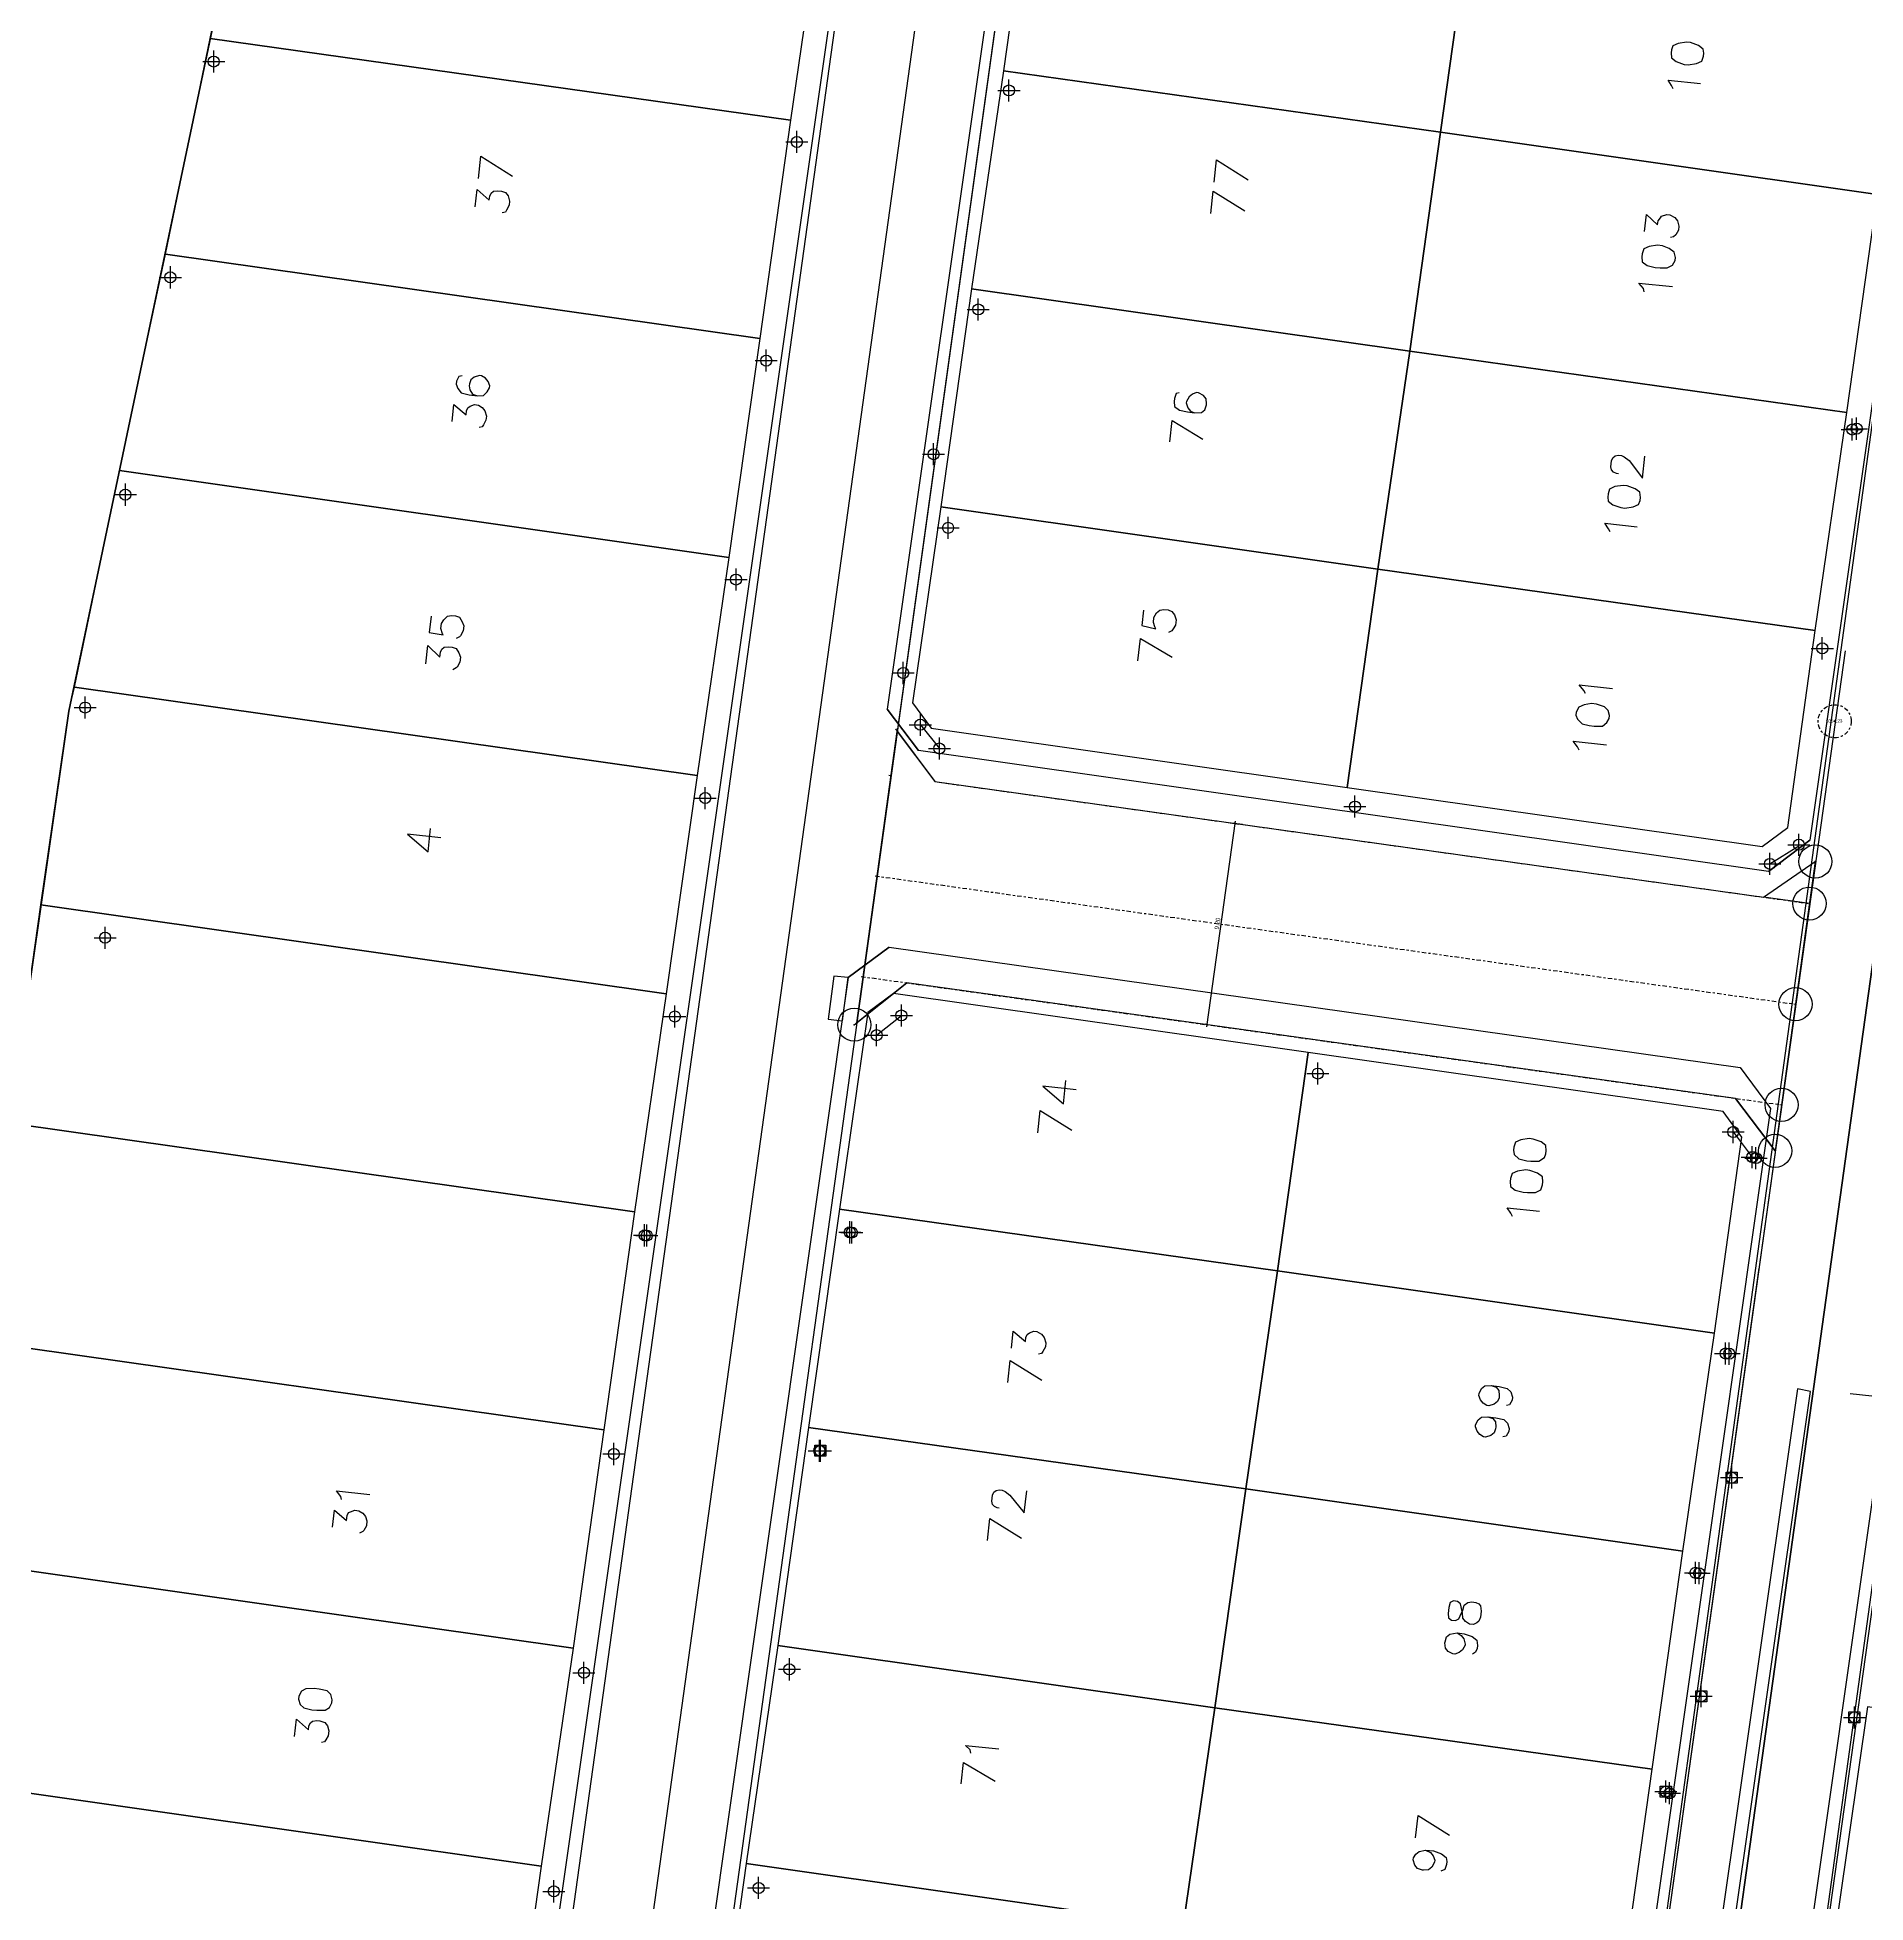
# Model space of a CAD drawing. Header units: metres. Extents: x -977055 to 805873, y -1033982 to 242021.
# Drawn here: x 756.5 to 839.3, y 845.4 to 929.9 of the extents above; entities that cross this region are included whole.
import ezdxf

# ---------------------------------------------------------------- set-up
doc = ezdxf.new("R2010")
doc.units = ezdxf.units.M
doc.header["$PDMODE"] = 32
doc.header["$PDSIZE"] = 1.5
doc.linetypes.add('CENTRO1', pattern=[0.44, 0.2, -0.08, 0.08, -0.08])
for name, color, linetype in [('C-ROAD-PROF-TEXT', 11, 'Continuous'), ('linea 1', 1, 'Continuous'), ('puntos nov 7', 50, 'Continuous'), ('PUNTOS V', 4, 'Continuous'), ('V-NODE', 1, 'Continuous')]:
    doc.layers.add(name, color=color, linetype=linetype)
doc.layers.add('PDF2_area escolar', color=7, linetype='Continuous', true_color=0x989898)
doc.layers.add('PDF_Geometry', color=7, linetype='Continuous', true_color=0x797979)
doc.layers.get('PDF2_area escolar').off()
doc.styles.add('CITY2', font='stylu.ttf', dxfattribs={"height": 0.2})
doc.styles.get("Standard").update_dxf_attribs({"font": 'arial.ttf'})
doc.dimstyles.new('COTAS2', dxfattribs={"dimtxt": 0.02, "dimasz": 0.1, "dimexe": 0.15, "dimexo": 0.08, "dimgap": 0.05, "dimtad": 1, "dimzin": 0, "dimdsep": 46, "dimtxsty": 'CITY2', "dimblk": 'ARCHTICK', "dimcen": 1, "dimdle": 0.1, "dimclrd": 1, "dimclre": 1, "dimclrt": 2, "dimadec": 0, "dimazin": 0, "dimtfac": 1, "dimtofl": 0, "dimtmove": 0, "dimatfit": 3, "dimldrblk": 'ARCHTICK', "dimfxl": 0.18, "dimtolj": 1, "dimtzin": 0, "dimarcsym": 0})

# ---------------------------------------------------------------- blocks, each defined once
blk = doc.blocks.new('*U274')
at = {"color": 0, "linetype": 'ByBlock', "lineweight": -2, "transparency": 16777216}
for p, q in [((-1, 0), (1, 0)), ((0, -1), (0, 1))]:
    blk.add_line(p, q, dxfattribs=at)
blk.add_circle((0, 0), 0.5, dxfattribs=at)
blk = doc.blocks.new('*U322', base_point=(784.126, 875.621, 1005.998))
at = {"layer": 'V-NODE', "color": 50, "lineweight": -2, "xscale": 0.5, "yscale": 0.5, "zscale": 0.5}
blk.add_blockref('*U274', (784.126, 875.621, 1005.998), dxfattribs=at)
blk = doc.blocks.new('*U325', base_point=(793.414, 875.756, 1005.97))
at = {"layer": 'V-NODE', "color": 50, "lineweight": -2, "xscale": 0.5, "yscale": 0.5, "zscale": 0.5}
blk.add_blockref('*U274', (793.414, 875.756, 1005.97), dxfattribs=at)
blk = doc.blocks.new('*U478', base_point=(838.907, 912.158, 1004.025))
at = {"layer": 'V-NODE', "color": 50, "lineweight": -2, "xscale": 0.5, "yscale": 0.5, "zscale": 0.5}
blk.add_blockref('*U274', (838.907, 912.158, 1004.025), dxfattribs=at)
blk = doc.blocks.new('*U484', base_point=(836.292, 893.318, 1004.95))
at = {"layer": 'V-NODE', "color": 50, "lineweight": -2, "xscale": 0.5, "yscale": 0.5, "zscale": 0.5}
blk.add_blockref('*U274', (836.292, 893.318, 1004.95), dxfattribs=at)
blk = doc.blocks.new('*U490', base_point=(834.351, 879.127, 1005.792))
at = {"layer": 'V-NODE', "color": 50, "lineweight": -2, "xscale": 0.5, "yscale": 0.5, "zscale": 0.5}
blk.add_blockref('*U274', (834.351, 879.127, 1005.792), dxfattribs=at)
blk = doc.blocks.new('*U493', base_point=(833.139, 870.273, 1006.305))
at = {"layer": 'V-NODE', "color": 50, "lineweight": -2, "xscale": 0.5, "yscale": 0.5, "zscale": 0.5}
blk.add_blockref('*U274', (833.139, 870.273, 1006.305), dxfattribs=at)
blk = doc.blocks.new('*U496', base_point=(831.775, 860.328, 1006.98))
at = {"layer": 'V-NODE', "color": 50, "lineweight": -2, "xscale": 0.5, "yscale": 0.5, "zscale": 0.5}
blk.add_blockref('*U274', (831.775, 860.328, 1006.98), dxfattribs=at)
blk = doc.blocks.new('*U499', base_point=(830.44, 850.365, 1007.744))
at = {"layer": 'V-NODE', "color": 50, "lineweight": -2, "xscale": 0.5, "yscale": 0.5, "zscale": 0.5}
blk.add_blockref('*U274', (830.44, 850.365, 1007.744), dxfattribs=at)
blk = doc.blocks.new('*U679', base_point=(800.527, 927.475, 1003.798))
at = {"layer": 'V-NODE', "color": 50, "lineweight": -2, "xscale": 0.5, "yscale": 0.5, "zscale": 0.5}
blk.add_blockref('*U274', (800.527, 927.475, 1003.798), dxfattribs=at)
blk = doc.blocks.new('*U685', base_point=(790.921, 925.142, 1003.934))
at = {"layer": 'V-NODE', "color": 50, "lineweight": -2, "xscale": 0.5, "yscale": 0.5, "zscale": 0.5}
blk.add_blockref('*U274', (790.921, 925.142, 1003.934), dxfattribs=at)
blk = doc.blocks.new('*U688', base_point=(789.534, 915.24, 1004.37))
at = {"layer": 'V-NODE', "color": 50, "lineweight": -2, "xscale": 0.5, "yscale": 0.5, "zscale": 0.5}
blk.add_blockref('*U274', (789.534, 915.24, 1004.37), dxfattribs=at)
blk = doc.blocks.new('*U691', base_point=(799.136, 917.558, 1004.214))
at = {"layer": 'V-NODE', "color": 50, "lineweight": -2, "xscale": 0.5, "yscale": 0.5, "zscale": 0.5}
blk.add_blockref('*U274', (799.136, 917.558, 1004.214), dxfattribs=at)
blk = doc.blocks.new('*U694', base_point=(797.77, 907.668, 1004.785))
at = {"layer": 'V-NODE', "color": 50, "lineweight": -2, "xscale": 0.5, "yscale": 0.5, "zscale": 0.5}
blk.add_blockref('*U274', (797.77, 907.668, 1004.785), dxfattribs=at)
blk = doc.blocks.new('*U697', base_point=(788.167, 905.326, 1004.847))
at = {"layer": 'V-NODE', "color": 50, "lineweight": -2, "xscale": 0.5, "yscale": 0.5, "zscale": 0.5}
blk.add_blockref('*U274', (788.167, 905.326, 1004.847), dxfattribs=at)
blk = doc.blocks.new('*U700', base_point=(786.773, 895.432, 1005.26))
at = {"layer": 'V-NODE', "color": 50, "lineweight": -2, "xscale": 0.5, "yscale": 0.5, "zscale": 0.5}
blk.add_blockref('*U274', (786.773, 895.432, 1005.26), dxfattribs=at)
blk = doc.blocks.new('*U703', base_point=(796.514, 898.754, 1005.109))
at = {"layer": 'V-NODE', "color": 50, "lineweight": -2, "xscale": 0.5, "yscale": 0.5, "zscale": 0.5}
blk.add_blockref('*U274', (796.514, 898.754, 1005.109), dxfattribs=at)
blk = doc.blocks.new('*U706', base_point=(794.535, 884.695, 1005.686))
at = {"layer": 'V-NODE', "color": 50, "lineweight": -2, "xscale": 0.5, "yscale": 0.5, "zscale": 0.5}
blk.add_blockref('*U274', (794.535, 884.695, 1005.686), dxfattribs=at)
blk = doc.blocks.new('*U709', base_point=(785.398, 885.539, 1005.56))
at = {"layer": 'V-NODE', "color": 50, "lineweight": -2, "xscale": 0.5, "yscale": 0.5, "zscale": 0.5}
blk.add_blockref('*U274', (785.398, 885.539, 1005.56), dxfattribs=at)
blk = doc.blocks.new('*U712', base_point=(784.028, 875.632, 1005.997))
at = {"layer": 'V-NODE', "color": 50, "lineweight": -2, "xscale": 0.5, "yscale": 0.5, "zscale": 0.5}
blk.add_blockref('*U274', (784.028, 875.632, 1005.997), dxfattribs=at)
blk = doc.blocks.new('*U715', base_point=(793.319, 875.768, 1005.966))
at = {"layer": 'V-NODE', "color": 50, "lineweight": -2, "xscale": 0.5, "yscale": 0.5, "zscale": 0.5}
blk.add_blockref('*U274', (793.319, 875.768, 1005.966), dxfattribs=at)
blk = doc.blocks.new('*U718', base_point=(791.94, 865.876, 1006.464))
at = {"layer": 'V-NODE', "color": 50, "lineweight": -2, "xscale": 0.5, "yscale": 0.5, "zscale": 0.5}
blk.add_blockref('*U274', (791.94, 865.876, 1006.464), dxfattribs=at)
blk = doc.blocks.new('*U721', base_point=(782.635, 865.73, 1006.442))
at = {"layer": 'V-NODE', "color": 50, "lineweight": -2, "xscale": 0.5, "yscale": 0.5, "zscale": 0.5}
blk.add_blockref('*U274', (782.635, 865.73, 1006.442), dxfattribs=at)
blk = doc.blocks.new('*U724', base_point=(781.281, 855.824, 1006.961))
at = {"layer": 'V-NODE', "color": 50, "lineweight": -2, "xscale": 0.5, "yscale": 0.5, "zscale": 0.5}
blk.add_blockref('*U274', (781.281, 855.824, 1006.961), dxfattribs=at)
blk = doc.blocks.new('*U727', base_point=(790.583, 855.978, 1007.018))
at = {"layer": 'V-NODE', "color": 50, "lineweight": -2, "xscale": 0.5, "yscale": 0.5, "zscale": 0.5}
blk.add_blockref('*U274', (790.583, 855.978, 1007.018), dxfattribs=at)
blk = doc.blocks.new('*U730', base_point=(789.19, 846.079, 1007.489))
at = {"layer": 'V-NODE', "color": 50, "lineweight": -2, "xscale": 0.5, "yscale": 0.5, "zscale": 0.5}
blk.add_blockref('*U274', (789.19, 846.079, 1007.489), dxfattribs=at)
blk = doc.blocks.new('*U733', base_point=(779.917, 845.924, 1007.454))
at = {"layer": 'V-NODE', "color": 50, "lineweight": -2, "xscale": 0.5, "yscale": 0.5, "zscale": 0.5}
blk.add_blockref('*U274', (779.917, 845.924, 1007.454), dxfattribs=at)
blk = doc.blocks.new('*U964', base_point=(797.112, 911.001, 1003.88))
at = {"layer": 'V-NODE', "color": 50, "lineweight": -2, "xscale": 0.5, "yscale": 0.5, "zscale": 0.5}
blk.add_blockref('*U274', (797.112, 911.001, 1003.88), dxfattribs=at)
blk = doc.blocks.new('*U970', base_point=(795.736, 901.096, 1004.32))
at = {"layer": 'V-NODE', "color": 50, "lineweight": -2, "xscale": 0.5, "yscale": 0.5, "zscale": 0.5}
blk.add_blockref('*U274', (795.736, 901.096, 1004.32), dxfattribs=at)
blk = doc.blocks.new('*U1000', base_point=(791.989, 865.874, 1006.469))
at = {"layer": 'V-NODE', "color": 50, "lineweight": -2, "xscale": 0.5, "yscale": 0.5, "zscale": 0.5}
blk.add_blockref('*U274', (791.989, 865.874, 1006.469), dxfattribs=at)
blk = doc.blocks.new('*U1108', base_point=(830.268, 850.442, 1007.768))
at = {"layer": 'V-NODE', "color": 50, "lineweight": -2, "xscale": 0.5, "yscale": 0.5, "zscale": 0.5}
blk.add_blockref('*U274', (830.268, 850.442, 1007.768), dxfattribs=at)
blk = doc.blocks.new('*U1111', base_point=(831.609, 860.348, 1007.071))
at = {"layer": 'V-NODE', "color": 50, "lineweight": -2, "xscale": 0.5, "yscale": 0.5, "zscale": 0.5}
blk.add_blockref('*U274', (831.609, 860.348, 1007.071), dxfattribs=at)
blk = doc.blocks.new('*U1114', base_point=(832.975, 870.279, 1006.424))
at = {"layer": 'V-NODE', "color": 50, "lineweight": -2, "xscale": 0.5, "yscale": 0.5, "zscale": 0.5}
blk.add_blockref('*U274', (832.975, 870.279, 1006.424), dxfattribs=at)
blk = doc.blocks.new('*U1117', base_point=(834.181, 879.174, 1005.909))
at = {"layer": 'V-NODE', "color": 50, "lineweight": -2, "xscale": 0.5, "yscale": 0.5, "zscale": 0.5}
blk.add_blockref('*U274', (834.181, 879.174, 1005.909), dxfattribs=at)
blk = doc.blocks.new('*U1213', base_point=(838.709, 912.121, 1003.635))
at = {"layer": 'V-NODE', "color": 50, "lineweight": -2, "xscale": 0.5, "yscale": 0.5, "zscale": 0.5}
blk.add_blockref('*U274', (838.709, 912.121, 1003.635), dxfattribs=at)
blk = doc.blocks.new('*U1219', base_point=(837.353, 902.21, 1004.662))
at = {"layer": 'V-NODE', "color": 50, "lineweight": -2, "xscale": 0.5, "yscale": 0.5, "zscale": 0.5}
blk.add_blockref('*U274', (837.353, 902.21, 1004.662), dxfattribs=at)
blk = doc.blocks.new('*U1222', base_point=(834.981, 892.45, 1005.129))
at = {"layer": 'V-NODE', "color": 50, "lineweight": -2, "xscale": 0.5, "yscale": 0.5, "zscale": 0.5}
blk.add_blockref('*U274', (834.981, 892.45, 1005.129), dxfattribs=at)
blk = doc.blocks.new('*U1225', base_point=(816.191, 895.047, 1005.147))
at = {"layer": 'V-NODE', "color": 50, "lineweight": -2, "xscale": 0.5, "yscale": 0.5, "zscale": 0.5}
blk.add_blockref('*U274', (816.191, 895.047, 1005.147), dxfattribs=at)
blk = doc.blocks.new('*U1228', base_point=(814.513, 882.957, 1005.727))
at = {"layer": 'V-NODE', "color": 50, "lineweight": -2, "xscale": 0.5, "yscale": 0.5, "zscale": 0.5}
blk.add_blockref('*U274', (814.513, 882.957, 1005.727), dxfattribs=at)
blk = doc.blocks.new('*U1231', base_point=(795.655, 885.587, 1005.62))
at = {"layer": 'V-NODE', "color": 50, "lineweight": -2, "xscale": 0.5, "yscale": 0.5, "zscale": 0.5}
blk.add_blockref('*U274', (795.655, 885.587, 1005.62), dxfattribs=at)
blk = doc.blocks.new('*U1234', base_point=(797.376, 897.676, 1005.109))
at = {"layer": 'V-NODE', "color": 50, "lineweight": -2, "xscale": 0.5, "yscale": 0.5, "zscale": 0.5}
blk.add_blockref('*U274', (797.376, 897.676, 1005.109), dxfattribs=at)
blk = doc.blocks.new('*U1798', base_point=(759.6, 889.106, 1005.4))
at = {"layer": 'V-NODE', "color": 50, "lineweight": -2, "xscale": 0.5, "yscale": 0.5, "zscale": 0.5}
blk.add_blockref('*U274', (759.6, 889.106, 1005.4), dxfattribs=at)
blk = doc.blocks.new('*U1801', base_point=(758.694, 899.53, 1004.751))
at = {"layer": 'V-NODE', "color": 50, "lineweight": -2, "xscale": 0.5, "yscale": 0.5, "zscale": 0.5}
blk.add_blockref('*U274', (758.694, 899.53, 1004.751), dxfattribs=at)
blk = doc.blocks.new('*U1804', base_point=(760.516, 909.171, 1004.214))
at = {"layer": 'V-NODE', "color": 50, "lineweight": -2, "xscale": 0.5, "yscale": 0.5, "zscale": 0.5}
blk.add_blockref('*U274', (760.516, 909.171, 1004.214), dxfattribs=at)
blk = doc.blocks.new('*U1807', base_point=(762.554, 919.01, 1003.921))
at = {"layer": 'V-NODE', "color": 50, "lineweight": -2, "xscale": 0.5, "yscale": 0.5, "zscale": 0.5}
blk.add_blockref('*U274', (762.554, 919.01, 1003.921), dxfattribs=at)
blk = doc.blocks.new('*U1810', base_point=(764.517, 928.783, 1003.335))
at = {"layer": 'V-NODE', "color": 50, "lineweight": -2, "xscale": 0.5, "yscale": 0.5, "zscale": 0.5}
blk.add_blockref('*U274', (764.517, 928.783, 1003.335), dxfattribs=at)
blk = doc.blocks.new('*U2275', base_point=(834.182, 879.173, 1005.907))
at = {"layer": 'V-NODE', "color": 50, "lineweight": -2, "xscale": 0.5, "yscale": 0.5, "zscale": 0.5}
blk.add_blockref('*U274', (834.182, 879.173, 1005.907), dxfattribs=at)
blk = doc.blocks.new('*U2278', base_point=(833.32, 880.311, 1005.778))
at = {"layer": 'V-NODE', "color": 50, "lineweight": -2, "xscale": 0.5, "yscale": 0.5, "zscale": 0.5}
blk.add_blockref('*U274', (833.32, 880.311, 1005.778), dxfattribs=at)
blk = doc.blocks.new('*U2295')
at = {"color": 0, "linetype": 'ByBlock', "lineweight": -2, "transparency": 16777216}
for p, q in [((-1, 0), (1, 0)), ((0, -1), (0, 1))]:
    blk.add_line(p, q, dxfattribs=at)
blk.add_circle((0, 0), 0.5, dxfattribs=at)
blk = doc.blocks.new('*U2298', base_point=(830.268, 850.442, 1007.768))
at = {"layer": 'V-NODE', "color": 1, "lineweight": -2, "xscale": 0.5, "yscale": 0.5, "zscale": 0.5}
blk.add_blockref('*U2295', (830.268, 850.442, 1007.768), dxfattribs=at)
blk = doc.blocks.new('*U2301', base_point=(791.989, 865.874, 1006.469))
at = {"layer": 'V-NODE', "color": 1, "lineweight": -2, "xscale": 0.5, "yscale": 0.5, "zscale": 0.5}
blk.add_blockref('*U2295', (791.989, 865.874, 1006.469), dxfattribs=at)
blk = doc.blocks.new('*U2352', base_point=(831.87, 854.76, 1006.935))
at = {"layer": 'V-NODE', "color": 1, "lineweight": -2, "xscale": 0.5, "yscale": 0.5, "zscale": 0.5}
blk.add_blockref('*U2295', (831.87, 854.76, 1006.935), dxfattribs=at)
blk = doc.blocks.new('*U2355', base_point=(838.81, 853.8, 1006.935))
at = {"layer": 'V-NODE', "color": 1, "lineweight": -2, "xscale": 0.5, "yscale": 0.5, "zscale": 0.5}
blk.add_blockref('*U2295', (838.81, 853.8, 1006.935), dxfattribs=at)
blk = doc.blocks.new('*U2358', base_point=(833.25, 864.66, 1006.148))
at = {"layer": 'V-NODE', "color": 1, "lineweight": -2, "xscale": 0.5, "yscale": 0.5, "zscale": 0.5}
blk.add_blockref('*U2295', (833.25, 864.66, 1006.148), dxfattribs=at)
blk = doc.blocks.new('*U2497')
at = {"color": 0, "linetype": 'ByBlock', "lineweight": -2, "transparency": 16777216}
for p, q in [((-1, 0), (1, 0)), ((0, -1), (0, 1))]:
    blk.add_line(p, q, dxfattribs=at)
blk.add_lwpolyline([(-0.5, -0.5), (-0.5, 0.5), (0.5, 0.5), (0.5, -0.5)], close=True, dxfattribs=at)
blk = doc.blocks.new('*U2500', base_point=(830.268, 850.442, 1007.768))
at = {"layer": 'V-NODE', "color": 130, "lineweight": -2, "xscale": 0.5, "yscale": 0.5, "zscale": 0.5}
blk.add_blockref('*U2497', (830.268, 850.442, 1007.768), dxfattribs=at)
blk = doc.blocks.new('*U2503', base_point=(791.989, 865.874, 1006.469))
at = {"layer": 'V-NODE', "color": 130, "lineweight": -2, "xscale": 0.5, "yscale": 0.5, "zscale": 0.5}
blk.add_blockref('*U2497', (791.989, 865.874, 1006.469), dxfattribs=at)
blk = doc.blocks.new('*U2554', base_point=(831.87, 854.76, 1006.935))
at = {"layer": 'V-NODE', "color": 130, "lineweight": -2, "xscale": 0.5, "yscale": 0.5, "zscale": 0.5}
blk.add_blockref('*U2497', (831.87, 854.76, 1006.935), dxfattribs=at)
blk = doc.blocks.new('*U2557', base_point=(838.81, 853.8, 1006.935))
at = {"layer": 'V-NODE', "color": 130, "lineweight": -2, "xscale": 0.5, "yscale": 0.5, "zscale": 0.5}
blk.add_blockref('*U2497', (838.81, 853.8, 1006.935), dxfattribs=at)
blk = doc.blocks.new('*U2560', base_point=(833.25, 864.66, 1006.148))
at = {"layer": 'V-NODE', "color": 130, "lineweight": -2, "xscale": 0.5, "yscale": 0.5, "zscale": 0.5}
blk.add_blockref('*U2497', (833.25, 864.66, 1006.148), dxfattribs=at)
blk = doc.blocks.new('base')
at = {"layer": 'PDF_Geometry', "lineweight": 25, "extrusion": (-0.000787417, 0.063364, 0.99799), "elevation": 0.026}
for points in [[(-314.355, -197.288), (-299.601, -195.681), (-292.744, -194.188), (-282.663, -192.111), (-274.476, -190.361), (-258.037, -185.154), (-248.029, -180.61), (-240.539, -177.71), (-228.643, -174.042), (-222.733, -172.714), (-217.384, -171.04), (-209.935, -169.248), (-202.16, -164.759), (-196.196, -160.284), (-195.073, -159.817), (-178.095, -157.457), (-154.298, -156.614), (-136.667, -154.611), (-124.436, -153.164), (-118.066, -151.474), (-100.79, -146.646), (-80.955, -140.967), (-73.385, -139.328), (-61.694, -135.822), (-40.504, -131.604), (-37.727, -130.872), (-17.661, -129.441), (1.311, -127.461), (21.092, -124.929), (41.006, -122.83), (47.376, -123.458), (63.592, -123.186), (81.402, -124.312), (85.639, -96.072), (88.705, -66.393), (92.811, -40.781), (97.16, -22.386), (100.596, -1.562), (102.483, 8.32), (109.691, 37.361), (117.528, 76.62), (126.217, 115.638), (131.513, 149.592), (134.682, 173.973), (136.916, 195.591), (139.956, 229.678), (141.558, 250.676), (142.614, 271.37), (143.252, 283.21), (147.066, 312.938), (152.58, 355.631), (153.554, 396.042), (150.869, 418.02), (151.777, 438.639), (150.959, 458.028), (151.777, 438.639), (150.869, 418.02), (153.554, 396.042), (152.58, 355.631), (147.066, 312.938), (143.252, 283.21), (142.614, 271.37), (141.558, 250.676), (139.956, 229.678), (136.916, 195.591), (134.682, 173.973), (131.513, 149.592), (126.217, 115.638), (117.528, 76.62), (109.691, 37.361), (102.483, 8.32), (100.596, -1.562), (97.16, -22.386), (92.811, -40.781), (88.705, -66.393), (85.639, -96.072), (81.402, -124.312), (63.592, -123.186), (47.376, -123.458), (41.006, -122.83), (21.092, -124.929), (1.311, -127.461), (-17.661, -129.441), (-37.727, -130.872), (-40.504, -131.604), (-61.694, -135.822), (-73.385, -139.328), (-80.955, -140.967), (-100.79, -146.646), (-118.066, -151.474), (-124.436, -153.164), (-136.667, -154.611), (-154.298, -156.614), (-178.095, -157.457), (-195.073, -159.817), (-196.196, -160.284), (-202.16, -164.759), (-209.935, -169.248), (-217.384, -171.04), (-222.733, -172.714), (-228.643, -174.042), (-240.539, -177.71), (-248.029, -180.61), (-258.037, -185.154), (-274.476, -190.361), (-282.663, -192.111), (-292.744, -194.188), (-299.601, -195.681), (-314.355, -197.288), (-312.178, -178.446), (-309.146, -157.898), (-306.876, -132.899), (-305.823, -118.002), (-298.643, -78.802), (-291.055, -45.077), (-282.252, -15.116), (-275.645, 10.473), (-270.319, 33.898), (-263.825, 63.164), (-258.15, 86.408), (-284.424, 123.888)], [(129.33, 446.993), (130.719, 376.627), (119.722, 267.265), (72.738, -35.348), (74.134, -37.232), (92.979, -40.152)], [(78.602, 47.969), (76.718, 46.573), (38.301, 52.546), (36.905, 54.43), (47.469, 122.482), (49.353, 123.878), (87.77, 117.905), (89.166, 116.021)], [(76.718, 46.573), (78.602, 47.969), (89.166, 116.021), (87.77, 117.905)], [(8.705, 193.58), (-11.713, 61.957), (-10.362, 60.079), (28.101, 54.1), (29.985, 55.496), (58.5, 239.445)], [(53.228, 88.308), (53.303, 88.16), (53.459, 87.91), (51.996, 88.086)], [(107.382, 91.707), (107.261, 90.702), (105.84, 91.615)], [(74.065, 92.29), (73.944, 91.284), (72.524, 92.197)], [(107.536, 92.987), (107.442, 92.21), (106.898, 92.693), (106.876, 92.51), (106.813, 92.379), (106.711, 92.298), (106.523, 92.275), (106.34, 92.297), (106.163, 92.364), (106.042, 92.518), (105.978, 92.758), (106, 92.94), (106.119, 93.158), (106.176, 93.244), (106.318, 93.273)], [(74.236, 93.707), (74.114, 92.701), (72.694, 93.614)], [(54.61, 94.773), (54.516, 93.996), (54.018, 94.473), (53.995, 94.291), (53.888, 94.164), (53.831, 94.078), (53.591, 94.015), (53.454, 94.031), (53.237, 94.15), (53.116, 94.304), (53.052, 94.543), (53.074, 94.726), (53.193, 94.944), (53.296, 95.024), (53.438, 95.053)], [(54.661, 97.503), (54.69, 97.36), (54.891, 97.104), (53.383, 97.286)], [(108.227, 100.648), (108.37, 100.677), (108.489, 100.895), (108.505, 101.032), (108.436, 101.226), (108.275, 101.43), (107.915, 101.52), (107.549, 101.564), (107.269, 101.552), (107.11, 101.385), (106.997, 101.213), (106.986, 101.122), (107.055, 100.928), (107.176, 100.775), (107.348, 100.661), (107.439, 100.65), (107.679, 100.714), (107.832, 100.835), (107.9, 101.012), (107.911, 101.103), (107.887, 101.292), (107.772, 101.491), (107.549, 101.564)], [(75.77, 101.822), (75.912, 101.852), (75.986, 102.075), (76.002, 102.212), (75.984, 102.446), (75.772, 102.61), (75.412, 102.7), (75.092, 102.739), (74.766, 102.732), (74.613, 102.611), (74.54, 102.388), (74.534, 102.342), (74.552, 102.108), (74.673, 101.955), (74.89, 101.836), (74.982, 101.825), (75.176, 101.894), (75.329, 102.015), (75.448, 102.232), (75.454, 102.278), (75.39, 102.517), (75.269, 102.671), (75.092, 102.739)], [(108.709, 102.723), (108.615, 101.946), (108.071, 102.429), (108.049, 102.246), (107.986, 102.114), (107.884, 102.034), (107.69, 101.965), (107.507, 101.987), (107.336, 102.1), (107.215, 102.254), (107.151, 102.493), (107.173, 102.676), (107.292, 102.894), (107.349, 102.979), (107.491, 103.009)], [(76.222, 104.04), (76.107, 103.08), (74.727, 103.942)], [(55.932, 105.743), (56.023, 105.732), (56.155, 105.669), (56.235, 105.567), (56.264, 105.424), (56.231, 105.15), (56.169, 105.019), (56.067, 104.938), (55.924, 104.909), (55.787, 104.925), (55.655, 104.988), (55.443, 105.152), (54.846, 105.966), (54.725, 104.961)], [(56.342, 108.383), (56.417, 108.235), (56.573, 107.984), (55.11, 108.16)], [(109.772, 111.544), (109.86, 112.276), (109.225, 112.399), (109.266, 112.347), (109.33, 112.108), (109.302, 111.879), (109.189, 111.707), (109.029, 111.541), (108.841, 111.517), (108.658, 111.539), (108.481, 111.607), (108.366, 111.807), (108.296, 112), (108.324, 112.229), (108.443, 112.446), (108.494, 112.487), (108.642, 112.562)], [(77.513, 111.675), (77.596, 112.36), (76.967, 112.529), (77.002, 112.432), (77.071, 112.238), (77.044, 112.01), (76.925, 111.792), (76.771, 111.672), (76.583, 111.648), (76.4, 111.67), (76.222, 111.738), (76.102, 111.891), (76.038, 112.131), (76.066, 112.359), (76.179, 112.531), (76.236, 112.617), (76.384, 112.692)], [(110.031, 113.693), (109.931, 112.87), (109.392, 113.399), (109.365, 113.17), (109.303, 113.038), (109.2, 112.958), (109.012, 112.934), (108.829, 112.956), (108.652, 113.024), (108.537, 113.223), (108.467, 113.417), (108.495, 113.646), (108.614, 113.863), (108.665, 113.904), (108.813, 113.978)], [(77.789, 113.96), (77.667, 112.955), (76.242, 113.822)], [(57.549, 115.703), (57.624, 115.555), (57.825, 115.299), (56.317, 115.481)], [(57.857, 118.263), (57.932, 118.115), (58.133, 117.859), (56.625, 118.04)], [(109.453, 121.599), (110.961, 121.417), (110.038, 122.224), (109.912, 121.173)], [(49.353, 123.878), (47.469, 122.482)], [(91.093, 128.17), (91.733, 128.093), (92.016, 130.053), (91.376, 130.13), (91.093, 128.17), (89.215, 126.819), (50.746, 132.753), (49.396, 134.631), (67.752, 253.123), (69.636, 254.519), (108.099, 248.54), (109.45, 246.662)], [(89.215, 126.819), (91.093, 128.17), (109.45, 246.662), (108.099, 248.54)], [(80.826, 133.395), (82.334, 133.213), (81.411, 134.02), (81.284, 132.968)], [(82.587, 135.316), (82.466, 134.31), (81.046, 135.223)], [(61.144, 139.383), (61.219, 139.235), (61.374, 138.984), (59.911, 139.16)], [(83.903, 145.08), (83.809, 144.303), (83.265, 144.786), (83.243, 144.603), (83.18, 144.472), (83.078, 144.391), (82.884, 144.322), (82.747, 144.339), (82.529, 144.458), (82.409, 144.611), (82.345, 144.851), (82.367, 145.034), (82.486, 145.251), (82.543, 145.337), (82.685, 145.366)], [(84.09, 146.634), (83.969, 145.629), (82.549, 146.542)], [(62.206, 147.045), (61.983, 147.118), (61.863, 147.272), (61.844, 147.506), (61.855, 147.598), (61.923, 147.775), (62.077, 147.895), (62.316, 147.959), (62.408, 147.948), (62.58, 147.835), (62.7, 147.681), (62.77, 147.487), (62.759, 147.396), (62.64, 147.178), (62.486, 147.058), (62.206, 147.045), (61.841, 147.089), (61.48, 147.179), (61.314, 147.338), (61.25, 147.578), (61.267, 147.715), (61.386, 147.932), (61.528, 147.962)], [(45.952, 147.612), (36.856, 148.708), (37.038, 150.217)], [(62.377, 148.462), (62.154, 148.535), (62.033, 148.689), (62.015, 148.923), (62.026, 149.014), (62.094, 149.192), (62.247, 149.312), (62.487, 149.376), (62.578, 149.365), (62.75, 149.252), (62.871, 149.098), (62.94, 148.904), (62.929, 148.813), (62.81, 148.595), (62.657, 148.475), (62.377, 148.462), (62.011, 148.506), (61.651, 148.596), (61.485, 148.755), (61.421, 148.995), (61.437, 149.132), (61.556, 149.349), (61.699, 149.378)], [(114.316, 151.571), (114.345, 151.429), (114.546, 151.173), (113.038, 151.355)], [(84.544, 152.33), (84.636, 152.319), (84.767, 152.256), (84.848, 152.154), (84.877, 152.011), (84.844, 151.737), (84.782, 151.606), (84.679, 151.525), (84.537, 151.496), (84.4, 151.512), (84.268, 151.575), (84.056, 151.739), (83.413, 152.559), (83.292, 151.553)], [(114.744, 152.818), (114.651, 152.041), (114.106, 152.524), (114.079, 152.296), (114.016, 152.164), (113.919, 152.129), (113.726, 152.06), (113.543, 152.082), (113.371, 152.195), (113.25, 152.349), (113.181, 152.543), (113.209, 152.771), (113.327, 152.989), (113.379, 153.029), (113.527, 153.104)], [(85.092, 153.794), (84.971, 152.788), (83.55, 153.701)], [(63.881, 158.251), (63.709, 158.364), (63.588, 158.518), (63.524, 158.757), (63.53, 158.803), (63.649, 159.021), (63.803, 159.141), (63.996, 159.211), (64.088, 159.2), (64.305, 159.081), (64.426, 158.927), (64.444, 158.693), (64.439, 158.647), (64.365, 158.424), (64.212, 158.304), (63.881, 158.251), (63.561, 158.289), (63.206, 158.425), (62.994, 158.589), (62.976, 158.823), (62.993, 158.961), (63.06, 159.138), (63.208, 159.213)], [(116.581, 162.289), (116.487, 161.511), (115.943, 161.994), (115.921, 161.812), (115.858, 161.68), (115.756, 161.6), (115.568, 161.576), (115.431, 161.592), (115.208, 161.666), (115.087, 161.819), (115.023, 162.059), (115.051, 162.287), (115.164, 162.459), (115.221, 162.545), (115.363, 162.574)], [(85.974, 163.426), (86.003, 163.283), (86.21, 163.073), (84.701, 163.254)], [(86.419, 164.81), (86.303, 163.85), (84.878, 164.717)], [(65.878, 167.516), (65.757, 166.511), (64.337, 167.424)], [(65.436, 168.079), (65.218, 168.198), (65.098, 168.352), (65.028, 168.546), (65.039, 168.637), (65.158, 168.855), (65.312, 168.975), (65.546, 168.994), (65.592, 168.988), (65.815, 168.915), (65.935, 168.761), (65.999, 168.522), (65.988, 168.43), (65.875, 168.258), (65.721, 168.138), (65.436, 168.079), (65.07, 168.124), (64.716, 168.259), (64.504, 168.424), (64.48, 168.612), (64.496, 168.749), (64.57, 168.972), (64.764, 169.042)]]:
    blk.add_lwpolyline(points, dxfattribs=at)
for points in [[(119.443, 85.2), (117.528, 76.62), (117.288, 75.397), (91.659, 79.366), (93.22, 89.24)], [(63.79, 90.143), (62.275, 80.263), (82.035, 77.233), (83.55, 87.113)], [(44.036, 93.218), (42.521, 83.338), (62.275, 80.263), (63.79, 90.143)], [(121.592, 94.957), (119.443, 85.2), (93.22, 89.24), (94.735, 99.12)], [(53.31, 86.676), (53.292, 86.91), (53.08, 87.074), (52.725, 87.21), (52.542, 87.232), (52.166, 87.184), (51.92, 87.075), (51.847, 86.852), (51.831, 86.715), (51.854, 86.526), (52.066, 86.362), (52.421, 86.226), (52.604, 86.204), (52.981, 86.252), (53.226, 86.361), (53.293, 86.538)], [(65.311, 100.068), (63.79, 90.143), (83.55, 87.113), (85.111, 96.987)], [(45.551, 103.098), (44.036, 93.218), (63.79, 90.143), (65.311, 100.068)], [(123.792, 104.754), (121.592, 94.957), (94.735, 99.12), (96.255, 109.046)], [(54.748, 95.916), (54.73, 96.15), (54.518, 96.314), (54.157, 96.404), (53.929, 96.432), (53.603, 96.424), (53.358, 96.315), (53.239, 96.097), (53.223, 95.96), (53.287, 95.721), (53.499, 95.556), (53.808, 95.426), (54.036, 95.399), (54.413, 95.446), (54.658, 95.555), (54.731, 95.778)], [(66.871, 109.943), (65.311, 100.068), (85.111, 96.987), (86.626, 106.867)], [(47.111, 112.973), (45.551, 103.098), (65.311, 100.068), (66.871, 109.943)], [(125.947, 114.557), (123.792, 104.754), (96.255, 109.046), (97.816, 118.92)], [(56.43, 106.796), (56.406, 106.984), (56.194, 107.149), (55.839, 107.284), (55.656, 107.306), (55.28, 107.259), (55.035, 107.149), (54.967, 106.972), (54.95, 106.835), (54.969, 106.601), (55.181, 106.436), (55.535, 106.301), (55.718, 106.279), (56.095, 106.326), (56.34, 106.435), (56.413, 106.659)], [(68.386, 119.823), (66.871, 109.943), (86.626, 106.867), (88.019, 115.742), (87.186, 116.909)], [(48.465, 121.898), (47.111, 112.973), (66.871, 109.943), (68.386, 119.823), (49.632, 122.732)], [(127.599, 124.421), (126.217, 115.638), (125.947, 114.557), (97.816, 118.92), (99.331, 128.8)], [(57.99, 116.67), (57.921, 116.864), (57.714, 117.074), (57.4, 117.159), (57.171, 117.186), (56.8, 117.184), (56.595, 117.024), (56.482, 116.852), (56.465, 116.715), (56.529, 116.475), (56.695, 116.316), (57.05, 116.181), (57.279, 116.153), (57.61, 116.206), (57.855, 116.315), (57.974, 116.533)], [(129.114, 134.301), (127.599, 124.421), (99.331, 128.8), (100.891, 138.675)], [(71.812, 141.715), (70.297, 131.835), (89.051, 128.926), (90.218, 129.759), (91.618, 138.679)], [(52.057, 144.79), (50.709, 135.91), (51.543, 134.743), (70.297, 131.835), (71.812, 141.715)], [(130.675, 144.175), (129.114, 134.301), (100.891, 138.675), (102.406, 148.555)], [(61.06, 136.379), (61.037, 136.567), (60.83, 136.778), (60.47, 136.867), (60.287, 136.889), (59.916, 136.888), (59.665, 136.732), (59.598, 136.555), (59.581, 136.418), (59.599, 136.184), (59.811, 136.019), (60.166, 135.884), (60.349, 135.862), (60.725, 135.909), (60.97, 136.019), (61.044, 136.242)], [(61.231, 137.796), (61.213, 138.03), (61.001, 138.194), (60.641, 138.284), (60.458, 138.306), (60.087, 138.305), (59.842, 138.195), (59.768, 137.972), (59.752, 137.835), (59.77, 137.601), (59.982, 137.436), (60.337, 137.301), (60.519, 137.279), (60.896, 137.326), (61.141, 137.436), (61.214, 137.659)], [(73.373, 151.589), (71.812, 141.715), (91.618, 138.679), (93.132, 148.559)], [(53.618, 154.665), (52.057, 144.79), (71.812, 141.715), (73.373, 151.589)], [(132.098, 154.066), (131.513, 149.592), (130.675, 144.175), (102.406, 148.555), (103.921, 158.435)], [(57.222, 204.589), (56.633, 204.707), (47.746, 147.489), (48.334, 147.372)], [(74.893, 161.515), (73.373, 151.589), (93.132, 148.559), (94.647, 158.439)], [(55.133, 164.545), (53.618, 154.665), (73.373, 151.589), (74.893, 161.515)], [(133.385, 163.974), (132.098, 154.066), (103.921, 158.435), (105.482, 168.309)], [(64.284, 157.367), (64.261, 157.556), (64.135, 157.664), (63.952, 157.686), (63.804, 157.611), (63.741, 157.479), (63.617, 157.216), (63.544, 156.993), (63.39, 156.872), (63.202, 156.849), (63.019, 156.871), (62.887, 156.933), (62.807, 157.035), (62.789, 157.269), (62.822, 157.544), (62.89, 157.721), (62.992, 157.801), (63.14, 157.876), (63.323, 157.854), (63.495, 157.741), (63.615, 157.587), (63.634, 157.353), (63.692, 157.068), (63.721, 156.925), (63.847, 156.817), (64.03, 156.795), (64.178, 156.87), (64.251, 157.093)], [(76.454, 171.389), (74.893, 161.515), (94.647, 158.439), (96.208, 168.314)], [(116.377, 160.597), (116.313, 160.837), (116.147, 160.996), (115.787, 161.086), (115.558, 161.113), (115.187, 161.112), (114.988, 160.997), (114.869, 160.779), (114.852, 160.642), (114.916, 160.402), (115.083, 160.243), (115.443, 160.153), (115.671, 160.126), (116.042, 160.128), (116.242, 160.243), (116.361, 160.46)], [(56.648, 174.425), (55.133, 164.545), (74.893, 161.515), (76.454, 171.389)], [(27.435, 176.738), (25.592, 164.904), (45.346, 161.829), (47.195, 173.709)], [(134.677, 173.927), (133.385, 163.974), (105.482, 168.309), (106.997, 178.189)], [(77.969, 181.269), (76.454, 171.389), (96.208, 168.314), (97.723, 178.194)]]:
    blk.add_lwpolyline(points, close=True, dxfattribs=at)
blk = doc.blocks.new('_ArchTick')
at = {"color": 0, "linetype": 'ByBlock', "const_width": 0.15}
blk.add_lwpolyline([(-0.5, -0.5), (0.5, 0.5)], dxfattribs=at)
blk = doc.blocks.new('*D5453')
at = {"color": 1, "lineweight": -2, "transparency": 16777216}
blk.add_line((810.767, 894.381), (809.469, 885.071), dxfattribs=at)
at = {"color": 1, "linetype": 'Continuous', "lineweight": -2, "transparency": 16777216}
for p, q in [((811.097, 894.234), (810.604, 894.302)), ((809.826, 885.122), (809.334, 885.191))]:
    blk.add_line(p, q, dxfattribs=at)
at = {"layer": 'Defpoints', "color": 0, "transparency": 16777216}
for p in [(811.176, 894.223, 1005.62), (809.482, 885.17), (809.905, 885.111, 1005.62)]:
    blk.add_point(p, dxfattribs=at)
at = {"color": 1, "lineweight": -2, "transparency": 16777216, "xscale": 0.1, "yscale": 0.1, "zscale": 0.1}
for p, rotation in [((810.753, 894.282), 82.06155316673804), ((809.482, 885.17), 262.0615531667381)]:
    blk.add_blockref('_ArchTick', p, dxfattribs=dict(at, rotation=rotation))
at = {"color": 2, "transparency": 16777216, "insert": (809.965, 889.747), "char_height": 0.2, "attachment_point": 5, "rotation": 82.06155, "style": 'CITY2'}
blk.add_mtext('\\A1;9.20', dxfattribs=at)

msp = doc.modelspace()

# ---------------------------------------------------------------- linework, layer by layer
at = {"color": 1}
for p, q in [((838.38158, 902.09828, 992.41909), (826.18802, 814.71284, 1010.17258)), ((845.51249, 901.10325, 992.41909), (833.31893, 813.71781, 1010.17258)), ((835.92456, 884.48999, 995.99645), (826.18802, 814.71284, 1010.17258)), ((835.81981, 884.50427, 1005.09873), (835.81981, 884.50427, 1005.09873)), ((843.02268, 883.26, 996.04418), (833.31893, 813.71781, 1010.17258)), ((834.48165, 874.14937, 998.09728), (826.18802, 814.71284, 1010.17258))]:
    msp.add_line(p, q, dxfattribs=at)
for points, elevation in [([(826.85026, 767.27004), (874.73821, 1114.15611), (868.36224, 1120.78784), (818.82259, 761.82294), (826.85026, 767.27004)], 2022.29234), ([(795.46996, 898.4512), (797.17422, 896.17523), (834.694, 890.94143), (837.03644, 892.55962), (835.22081, 879.45606), (833.42365, 881.8314), (795.90361, 887.0634), (793.63721, 885.25837), (795.46996, 898.4512)], 997.581)]:
    msp.add_lwpolyline(points, dxfattribs=dict(at, elevation=elevation))
at = {"color": 1, "elevation": 2022.29234}
msp.add_lwpolyline([(830.94739, 825.49649), (844.65161, 924.00826), (830.9468, 825.49609)], close=True, dxfattribs=at)
at = {"layer": 'linea 1', "elevation": 997.581}
for points in [[(809.48179, 1051.63995), (770.20279, 768.89443)], [(813.04755, 1051.1446), (773.76855, 768.39907)], [(816.6133, 1050.64924), (777.33431, 767.90372)], [(816.6133, 1050.64924), (795.46996, 898.4512)], [(804.93779, 966.60434), (795.46996, 898.4512)]]:
    msp.add_lwpolyline(points, dxfattribs=at)
at = {"layer": 'linea 1', "linetype": 'CENTRO1', "elevation": 1005.62}
for points in [[(795.09314, 896.46543), (795.19218, 896.45162)], [(797.17422, 896.17523), (836.77232, 890.65346)], [(794.46018, 891.90919), (836.14098, 886.09699)], [(793.82723, 887.35294), (835.50963, 881.54052)]]:
    msp.add_lwpolyline(points, dxfattribs=at)
at = {"layer": 'linea 1', "color": 2, "linetype": 'CENTRO1'}
msp.add_point((837.91638, 898.91015, 998.09728), dxfattribs=at)
at = {"layer": 'puntos nov 7'}
for points, elevation in [([(795.3848, 898.56492), (797.17422, 896.17523)], 1005.109), ([(796.514, 898.754), (797.376, 897.676)], 1005.109), ([(793.52369, 885.16796), (795.90361, 887.0634)], 1005.686), ([(794.535, 884.695), (795.655, 885.587)], 1005.686), ([(833.42365, 881.8314), (835.22081, 879.45606)], 1005.129), ([(833.32, 880.311), (834.181, 879.173)], 1005.129)]:
    msp.add_lwpolyline(points, dxfattribs=dict(at, elevation=elevation))
at = {"layer": 'PUNTOS V', "color": 1}
for points, elevation in [([(834.981, 892.45), (836.292, 893.273)], 1005.129), ([(834.69425, 890.94324), (837.03644, 892.55962), (836.77232, 890.65346), (834.694, 890.94143)], 1005.129), ([(834.69425, 890.94324), (837.03644, 892.55962)], 1005.129), ([(793.52369, 885.16796), (795.90361, 887.0634)], 1005.686)]:
    msp.add_lwpolyline(points, dxfattribs=dict(at, elevation=elevation))
for p in [(837.03644, 892.55962, 1005.129), (836.77232, 890.65346, 1005.62), (836.14114, 886.09815, 1011.104), (793.52369, 885.16796, 1005.686), (835.50963, 881.54052, 1005.62), (835.22081, 879.45606, 1005.129)]:
    msp.add_point(p, dxfattribs=at)

# ---------------------------------------------------------------- block references
at = {"layer": 'PDF2_area escolar'}
msp.add_blockref('base', (882.736, 1016.336, 999.038), dxfattribs=at)
at = {"layer": 'puntos nov 7'}
for name, p in [('*U1810', (764.517, 928.783, 1003.335)), ('*U679', (800.527, 927.475, 1003.798)), ('*U685', (790.921, 925.142, 1003.934)), ('*U1807', (762.554, 919.01, 1003.921)), ('*U691', (799.136, 917.558, 1004.214)), ('*U688', (789.534, 915.24, 1004.37)), ('*U1213', (838.709, 912.121, 1003.635)), ('*U478', (838.907, 912.158, 1004.025)), ('*U964', (797.112, 911.001, 1003.88)), ('*U1804', (760.516, 909.171, 1004.214)), ('*U694', (797.77, 907.668, 1004.785)), ('*U697', (788.167, 905.326, 1004.847)), ('*U1219', (837.353, 902.21, 1004.662)), ('*U970', (795.736, 901.096, 1004.32)), ('*U1801', (758.694, 899.53, 1004.751)), ('*U703', (796.514, 898.754, 1005.109)), ('*U1234', (797.376, 897.676, 1005.109)), ('*U700', (786.773, 895.432, 1005.26)), ('*U1225', (816.191, 895.047, 1005.147)), ('*U484', (836.292, 893.318, 1004.95)), ('*U1222', (834.981, 892.45, 1005.129)), ('*U1798', (759.6, 889.106, 1005.4)), ('*U709', (785.398, 885.539, 1005.56)), ('*U1231', (795.655, 885.587, 1005.62)), ('*U706', (794.535, 884.695, 1005.686)), ('*U1228', (814.513, 882.957, 1005.727)), ('*U2278', (833.32, 880.311, 1005.778)), ('*U1117', (834.181, 879.174, 1005.909)), ('*U2275', (834.182, 879.173, 1005.907)), ('*U490', (834.351, 879.127, 1005.792)), ('*U712', (784.028, 875.632, 1005.997)), ('*U322', (784.126, 875.621, 1005.998)), ('*U715', (793.319, 875.768, 1005.966)), ('*U325', (793.414, 875.756, 1005.97)), ('*U1114', (832.975, 870.279, 1006.424)), ('*U493', (833.139, 870.273, 1006.305)), ('*U721', (782.635, 865.73, 1006.442)), ('*U718', (791.94, 865.876, 1006.464)), ('*U1000', (791.989, 865.874, 1006.469)), ('*U1111', (831.609, 860.348, 1007.071)), ('*U496', (831.775, 860.328, 1006.98)), ('*U724', (781.281, 855.824, 1006.961)), ('*U727', (790.583, 855.978, 1007.018)), ('*U1108', (830.268, 850.442, 1007.768)), ('*U499', (830.44, 850.365, 1007.744)), ('*U733', (779.917, 845.924, 1007.454)), ('*U730', (789.19, 846.079, 1007.489))]:
    msp.add_blockref(name, p, dxfattribs=at)
at = {"layer": 'V-NODE'}
for name, p in [('*U2301', (791.989, 865.874, 1006.469)), ('*U2503', (791.989, 865.874, 1006.469)), ('*U2358', (833.25, 864.66, 1006.148)), ('*U2560', (833.25, 864.66, 1006.148)), ('*U2352', (831.87, 854.76, 1006.935)), ('*U2554', (831.87, 854.76, 1006.935)), ('*U2355', (838.81, 853.8, 1006.935)), ('*U2557', (838.81, 853.8, 1006.935)), ('*U2298', (830.268, 850.442, 1007.768)), ('*U2500', (830.268, 850.442, 1007.768))]:
    msp.add_blockref(name, p, dxfattribs=at)

# ---------------------------------------------------------------- texts
at = {"layer": 'C-ROAD-PROF-TEXT', "color": 11, "linetype": 'Continuous', "lineweight": -3, "insert": (837.88794, 898.84258, 1011.104), "char_height": 0.15, "attachment_point": 8, "rotation": 0.5711077}
msp.add_mtext('{\\C2;1004.23}', dxfattribs=at)

# ---------------------------------------------------------------- dimensions: what is measured, and where the dimension line sits
at = {"color": 1}
dim = msp.add_aligned_dim(p1=(811.17596, 894.22276, 1005.62), p2=(809.90535, 885.11092, 1005.62), distance=-0.42712, dimstyle='COTAS2', dxfattribs=at)
dim.commit()
dim.dimension.update_dxf_attribs({"geometry": '*D5453', "text_midpoint": (809.96508, 889.7471)})

doc.saveas('drawing.dxf')
